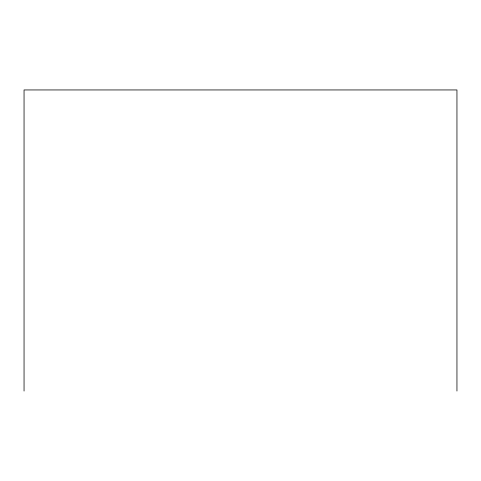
<?xml version="1.0" encoding="UTF-8"?>
<svg xmlns="http://www.w3.org/2000/svg" width="481" height="481" viewBox="0 0 481 481"><rect width="100%" height="100%" fill="white"/><g stroke="black" fill="none" stroke-linecap="round" stroke-linejoin="round"><path stroke-width="0.72" d="M456.95 391.053L456.95 89.947L24.05 89.947L24.05 391.053"/></g></svg>
